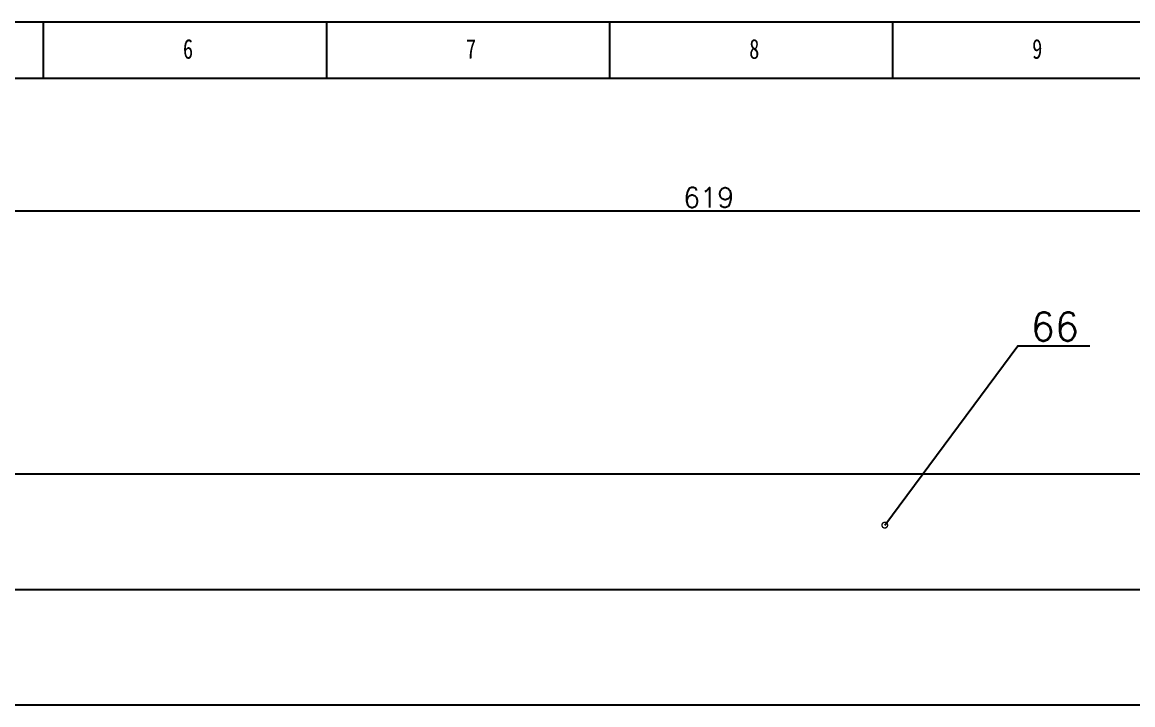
# Model space of a CAD drawing. Header units: millimetres. Extents: x 56 to 1245, y 45 to 886.
# Drawn here: x 304.6 to 500.8, y 765.4 to 885.8 of the extents above; entities that cross this region are included whole.
import ezdxf
from ezdxf.enums import TextEntityAlignment as Align

# ---------------------------------------------------------------- set-up
doc = ezdxf.new("R2010")
doc.units = ezdxf.units.MM
doc.layers.get('0').update_dxf_attribs({"color": 3})
doc.styles.add('SLDTEXTSTYLE1', font='hyswlongfangsong.ttf')
doc.styles.get("Standard").update_dxf_attribs({"font": 'txt', "bigfont": 'gbcbig.shx'})

# ---------------------------------------------------------------- blocks, each defined once
blk = doc.blocks.new('_DotSmall')
at = {"color": 0, "linetype": 'ByBlock', "const_width": 0.5}
blk.add_lwpolyline([(-0.0625, 0, 1), (0.0625, 0, 1)], format="xyb", close=True, dxfattribs=at)

msp = doc.modelspace()

# ---------------------------------------------------------------- linework, layer by layer
at = {"layer": 'Defpoints', "lineweight": -3}
for p, q in [((1245.36, 885.84), (56.36, 885.84)), ((308.36, 885.84), (308.36, 875.89)), ((358.36, 885.84), (358.36, 875.89)), ((408.36, 885.84), (408.36, 875.89)), ((458.36, 885.84), (458.36, 875.89)), ((1235.36, 875.89), (81.36, 875.89)), ((628.7, 852.52), (223.06, 852.52))]:
    msp.add_line(p, q, dxfattribs=at)
at = {"layer": 'Defpoints', "linetype": 'Continuous', "lineweight": -3}
for p, q in [((600.14, 806.05), (270.17, 806.05)), ((270.17, 765.38), (600.14, 765.38))]:
    msp.add_line(p, q, dxfattribs=at)
at = {"layer": 'Defpoints', "lineweight": -3, "ltscale": 0.5}
msp.add_line((162.23, 785.71), (747.72, 785.71), dxfattribs=at)
at = {"layer": 'Defpoints', "lineweight": -3}
msp.add_lwpolyline([(456.99, 797.08), (480.47, 828.71), (493.24, 828.71)], dxfattribs=at)

# ---------------------------------------------------------------- block references
at = {"layer": 'Defpoints', "lineweight": -3, "xscale": 2, "yscale": 2, "zscale": 2, "rotation": 233.4094629073811}
msp.add_blockref('_DotSmall', (456.99, 797.08), dxfattribs=at)

# ---------------------------------------------------------------- texts
at = {"layer": 'Defpoints', "style": 'SLDTEXTSTYLE1'}
for s, p in [('6', (333.03, 879.38)), ('7', (383.02, 879.38)), ('8', (433.05, 879.38)), ('9', (483.03, 879.38))]:
    msp.add_text(s, height=3.5, dxfattribs=at).set_placement(p)
at = {"layer": 'Defpoints', "lineweight": -3}
msp.add_text('66', height=5, dxfattribs=at).set_placement((487.04, 832.13), align=Align.MIDDLE_CENTER)
at = {"layer": 'Defpoints', "lineweight": -3, "insert": (425.88, 854.9), "char_height": 3.5, "attachment_point": 5}
msp.add_mtext('619', dxfattribs=at)

doc.saveas('drawing.dxf')
